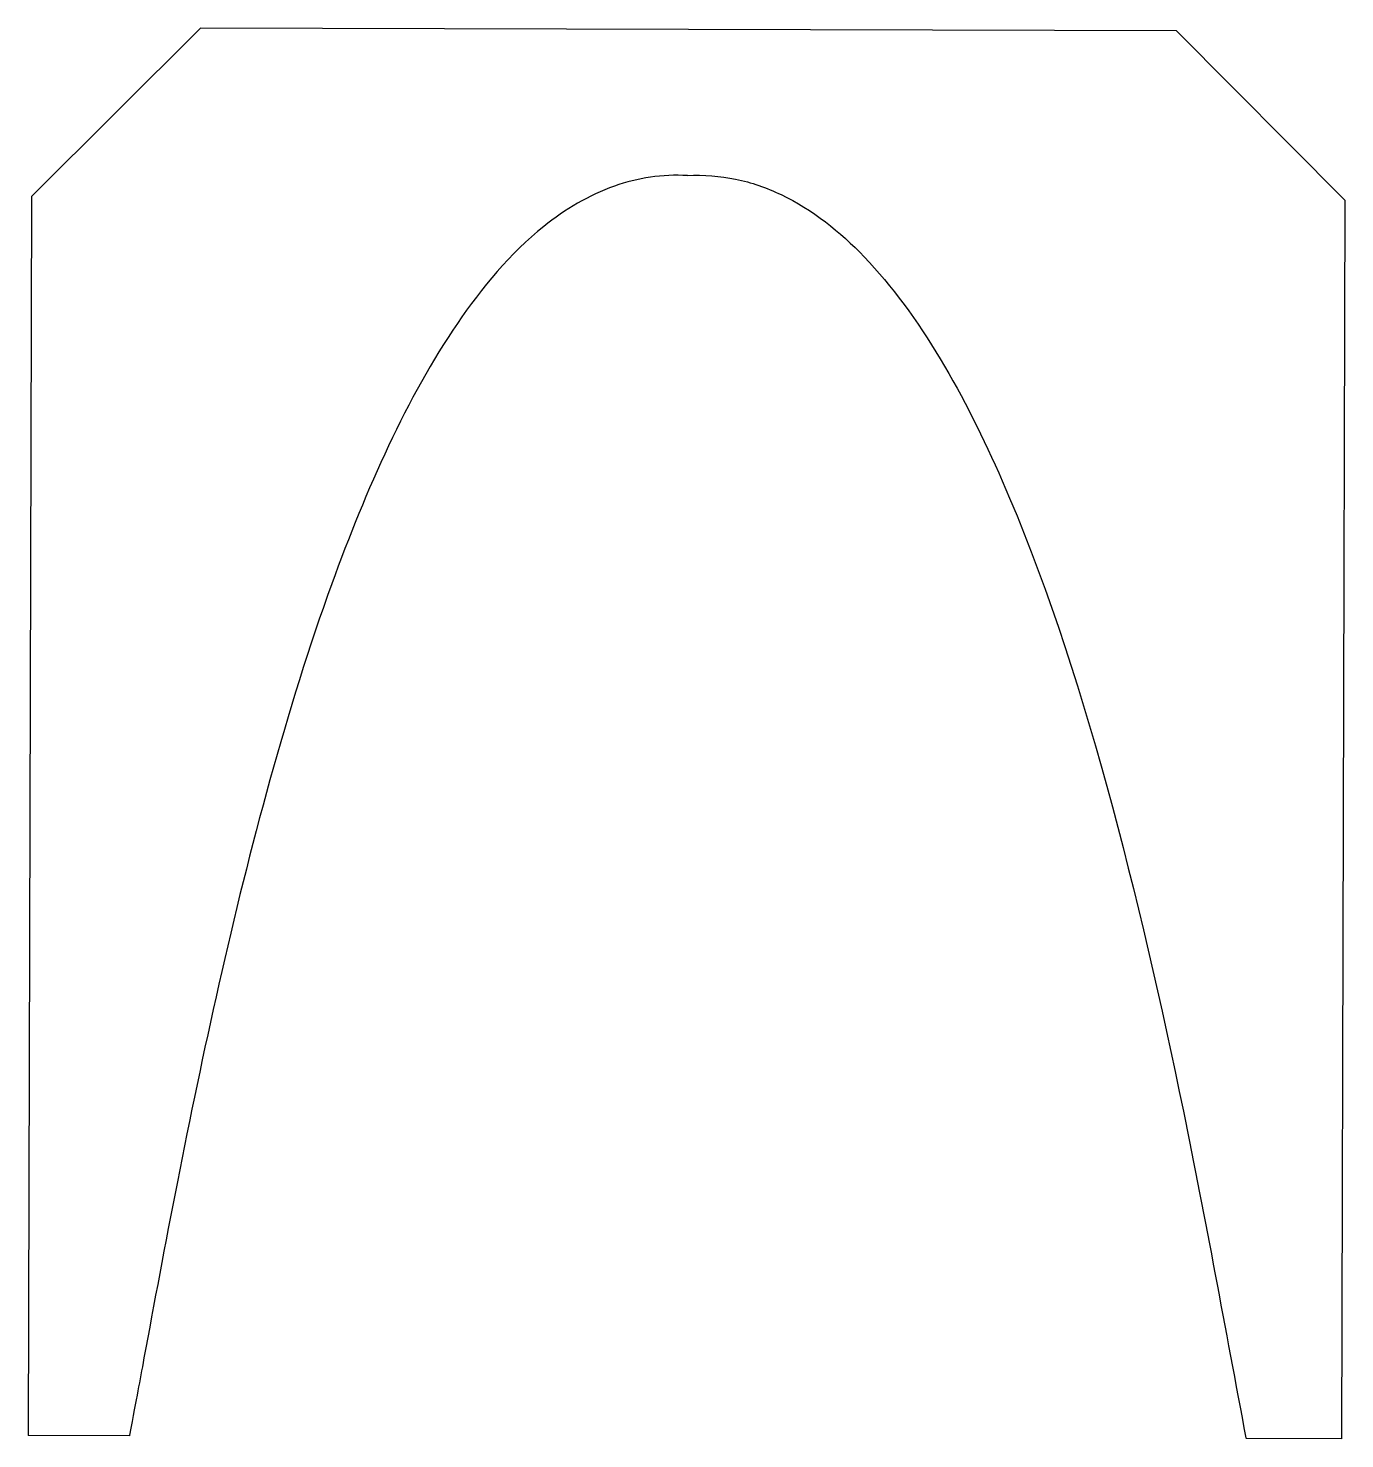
# Model space of a CAD drawing. Header units: millimetres. Extents: x -74 to 74, y -80 to 80.
import ezdxf

# ---------------------------------------------------------------- set-up
doc = ezdxf.new("R2010")
doc.units = ezdxf.units.MM
doc.layers.add('PERIMETER', color=5, linetype='CONTINUOUS')

msp = doc.modelspace()

# ---------------------------------------------------------------- linework, layer by layer
at = {"layer": 'PERIMETER'}
for p, q in [((-54.96, 79.76), (-74.1, 60.72)), ((55.42, 79.48), (-54.96, 79.76)), ((74.46, 60.33), (55.42, 79.48)), ((-74.1, 60.72), (-74.46, -79.38)), ((74.46, 60.33), (74.1, -79.76)), ((-63.02, -79.41), (-74.46, -79.38)), ((74.1, -79.76), (63.29, -79.73))]:
    msp.add_line(p, q, dxfattribs=at)
for points, knots in [([(0.11, 63.1), (0.11, 63.1), (0.11, 63.1), (0.1, 63.1), (-2.73, 63.25), (-5.49, 62.84), (-8.16, 61.9), (-11.07, 60.88), (-13.73, 59.28), (-16.14, 57.35), (-19.93, 54.31), (-23.19, 50.39), (-25.92, 46.38), (-31.58, 38.08), (-36.26, 27.59), (-40.12, 16.93), (-50.34, -11.26), (-56.87, -46.41), (-61.37, -70.62), (-61.88, -73.39), (-62.16, -74.9), (-63, -79.35), (-63.01, -79.37), (-63.01, -79.39), (-63.02, -79.41)], [-0.00038, -0.00038, -0.00038, -0.00038, 0, 0, 0, 0.854402, 0.854402, 0.854402, 1.783048, 1.783048, 1.783048, 3.242584, 3.242584, 3.242584, 6.262074, 6.262074, 6.262074, 14.250706, 14.250706, 14.250706, 15.165269, 15.165269, 15.165269, 15.169464, 15.169464, 15.169464, 15.169464]), ([(0.11, 63.1), (0.11, 63.1), (0.11, 63.1), (0.11, 63.1), (1.95, 63.2), (3.76, 63.06), (5.56, 62.69), (7.34, 62.32), (9.05, 61.73), (10.7, 60.94), (14.25, 59.26), (17.38, 56.74), (20.11, 53.9), (26.4, 47.36), (31.54, 38.1), (35.71, 28.59), (44.8, 7.83), (51.34, -19.05), (56.2, -42.7), (58.72, -54.99), (60.94, -67.34), (63.28, -79.67), (63.29, -79.69), (63.29, -79.71), (63.29, -79.73)], [-49.560121, -49.560121, -49.560121, -49.560121, -49.559658, -49.559658, -49.559658, -48.887616, -48.887616, -48.887616, -48.221034, -48.221034, -48.221034, -46.782641, -46.782641, -46.782641, -43.464415, -43.464415, -43.464415, -36.221877, -36.221877, -36.221877, -32.456871, -32.456871, -32.456871, -32.450678, -32.450678, -32.450678, -32.450678])]:
    msp.add_open_spline(points, degree=3, knots=knots, dxfattribs=at)

doc.saveas('drawing.dxf')
